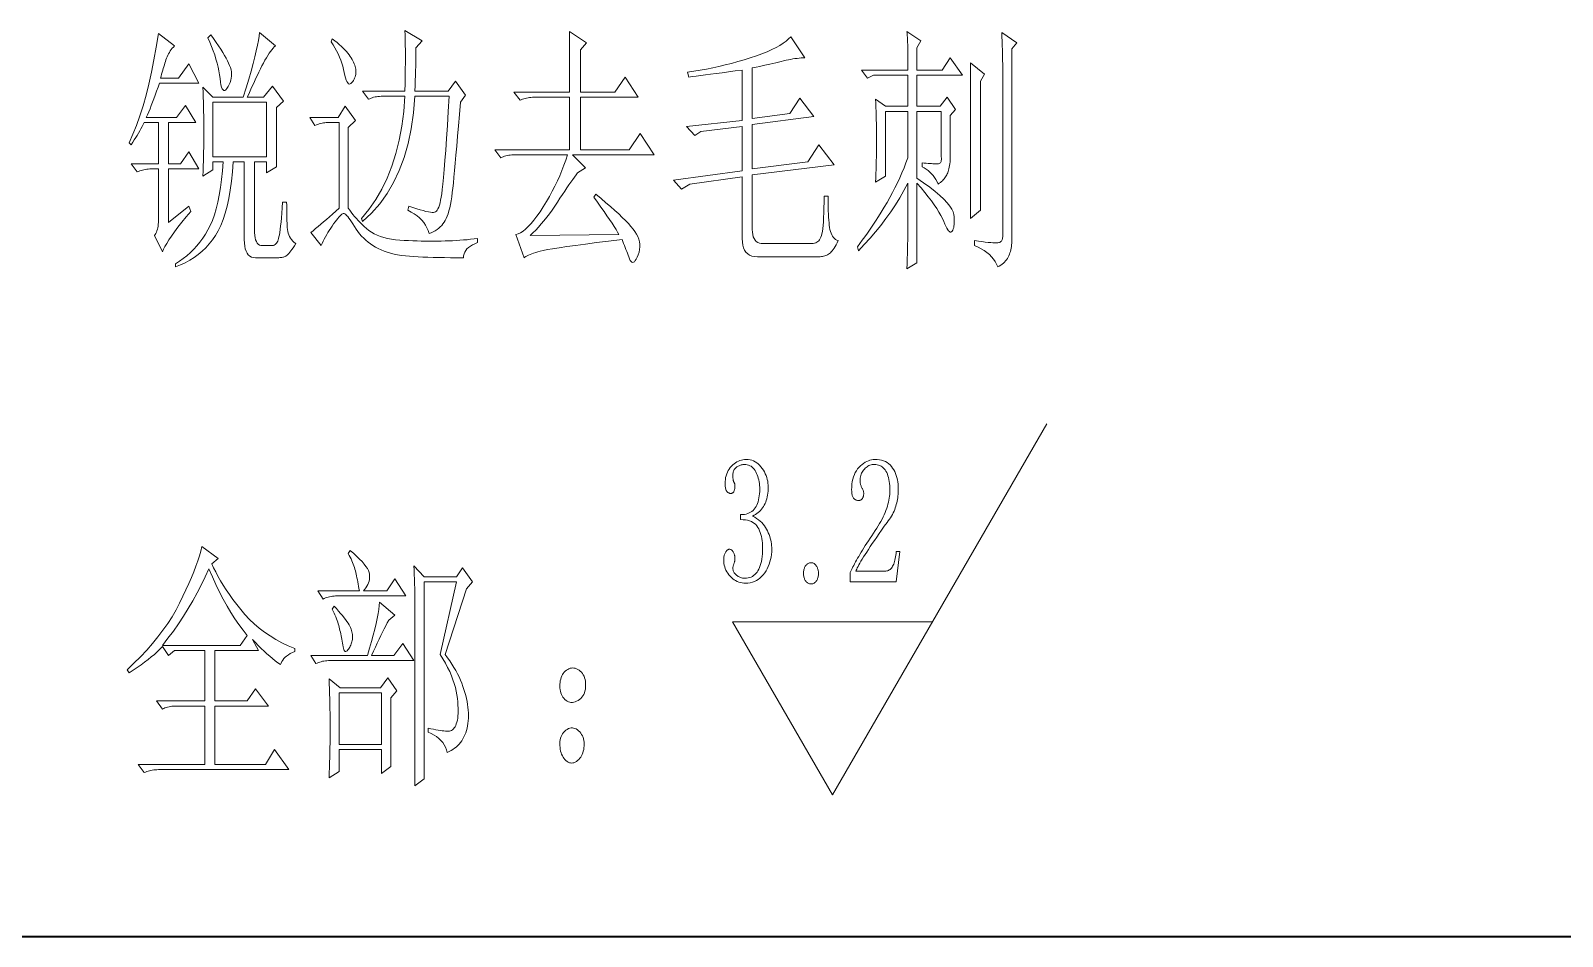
# Model space of a CAD drawing. Extents: x 20 to 415, y 10 to 290.
# Drawn here: x 159.67 to 203, y 10 to 35.63 of the extents above; entities that cross this region are included whole.
import ezdxf

# ---------------------------------------------------------------- set-up
doc = ezdxf.new("R2010")
doc.units = 0

msp = doc.modelspace()

# ---------------------------------------------------------------- linework, layer by layer
at = {"color": 7, "lineweight": 13, "ltscale": 0.303109}
msp.add_line((182.353, 14.005), (188.415, 24.505), dxfattribs=at)
at = {"color": 7, "lineweight": 13, "ltscale": 0.141451}
for p, q in [((182.353, 14.005), (179.524, 18.905)), ((179.524, 18.905), (185.182, 18.905))]:
    msp.add_line(p, q, dxfattribs=at)
at = {"color": 7, "lineweight": 35}
msp.add_line((20, 10), (415, 10), dxfattribs=at)
at = {"color": 7, "lineweight": 13}
for points in [[(163.569, 30.205), (163.569, 31.719), (164.426, 31.719), (164.14, 32.205), (163.911, 31.862), (163.569, 31.862), (163.569, 33.034), (164.34, 33.034), (164.054, 33.519), (163.797, 33.176), (162.94, 33.176), (162.975, 33.253), (163.01, 33.334), (163.046, 33.42), (163.082, 33.51), (163.119, 33.605), (163.156, 33.704), (163.194, 33.808), (163.233, 33.917), (163.272, 34.03), (163.311, 34.148), (164.426, 34.148), (164.14, 34.691), (163.854, 34.291), (163.34, 34.291), (163.357, 34.347), (163.374, 34.403), (163.39, 34.457), (163.406, 34.51), (163.422, 34.562), (163.438, 34.613), (163.453, 34.663), (163.468, 34.711), (163.483, 34.759), (163.497, 34.805), (163.512, 34.85), (163.53, 34.894), (163.549, 34.937), (163.57, 34.979), (163.594, 35.019), (163.619, 35.059), (163.646, 35.097), (163.675, 35.134), (163.707, 35.17), (163.74, 35.205), (163.283, 35.548), (163.223, 35.167), (163.158, 34.803), (163.088, 34.454), (163.013, 34.122), (162.933, 33.805), (162.848, 33.504), (162.757, 33.22), (162.661, 32.951), (162.56, 32.699), (162.454, 32.462), (162.512, 32.405), (162.556, 32.473), (162.6, 32.54), (162.641, 32.606), (162.681, 32.67), (162.719, 32.734), (162.755, 32.796), (162.79, 32.857), (162.822, 32.917), (162.854, 32.976), (162.883, 33.034), (163.283, 33.034), (163.283, 31.862), (162.512, 31.862), (162.683, 31.634), (162.718, 31.65), (162.754, 31.664), (162.791, 31.677), (162.829, 31.688), (162.869, 31.698), (162.909, 31.706), (162.951, 31.712), (162.994, 31.716), (163.038, 31.718), (163.083, 31.719), (163.283, 31.719), (163.283, 30.262), (163.282, 30.206), (163.278, 30.154), (163.273, 30.104), (163.265, 30.056), (163.254, 30.012), (163.242, 29.971), (163.227, 29.932), (163.21, 29.896), (163.19, 29.864), (163.169, 29.834), (163.397, 29.376), (163.426, 29.444), (163.466, 29.523), (163.517, 29.611), (163.58, 29.71), (163.654, 29.819), (163.74, 29.939), (163.837, 30.068), (163.946, 30.208), (164.066, 30.359), (164.197, 30.519), (164.14, 30.662)], [(166.14, 35.576), (166.13, 35.476), (166.113, 35.357), (166.087, 35.22), (166.053, 35.064), (166.012, 34.891), (165.962, 34.699), (165.904, 34.488), (165.838, 34.26), (165.765, 34.013), (165.683, 33.748), (164.826, 33.748), (164.54, 34.034), (164.546, 33.887), (164.55, 33.746), (164.555, 33.608), (164.558, 33.476), (164.561, 33.348), (164.564, 33.224), (164.566, 33.106), (164.568, 32.991), (164.568, 32.882), (164.569, 32.776), (164.568, 32.671), (164.568, 32.562), (164.566, 32.447), (164.564, 32.328), (164.561, 32.205), (164.558, 32.077), (164.555, 31.944), (164.55, 31.807), (164.546, 31.666), (164.54, 31.519), (164.826, 31.691), (164.826, 31.919), (165.111, 31.919), (165.092, 31.663), (165.067, 31.422), (165.037, 31.194), (165.002, 30.98), (164.962, 30.78), (164.916, 30.594), (164.865, 30.422), (164.81, 30.264), (164.749, 30.121), (164.683, 29.991), (164.612, 29.871), (164.537, 29.756), (164.457, 29.647), (164.372, 29.543), (164.283, 29.444), (164.189, 29.351), (164.091, 29.264), (163.988, 29.182), (163.881, 29.105), (163.769, 29.034), (163.769, 28.948), (163.908, 29.003), (164.042, 29.066), (164.17, 29.136), (164.292, 29.213), (164.408, 29.298), (164.518, 29.39), (164.622, 29.49), (164.719, 29.597), (164.811, 29.712), (164.897, 29.834), (164.977, 29.968), (165.05, 30.118), (165.116, 30.285), (165.176, 30.469), (165.229, 30.669), (165.276, 30.886), (165.316, 31.12), (165.35, 31.37), (165.377, 31.636), (165.397, 31.919), (165.712, 31.919), (165.712, 29.719), (165.715, 29.622), (165.724, 29.534), (165.74, 29.457), (165.762, 29.39), (165.79, 29.334), (165.825, 29.287), (165.865, 29.251), (165.913, 29.226), (165.966, 29.21), (166.026, 29.205), (166.626, 29.205), (166.659, 29.205), (166.691, 29.207), (166.721, 29.209), (166.749, 29.212), (166.776, 29.216), (166.801, 29.22), (166.824, 29.226), (166.845, 29.232), (166.865, 29.24), (166.883, 29.248), (166.901, 29.259), (166.922, 29.276), (166.945, 29.298), (166.97, 29.326), (166.997, 29.359), (167.027, 29.397), (167.059, 29.441), (167.093, 29.49), (167.13, 29.545), (167.169, 29.605), (167.125, 29.64), (167.086, 29.678), (167.051, 29.718), (167.02, 29.76), (166.994, 29.805), (166.971, 29.852), (166.954, 29.901), (166.94, 29.952), (166.931, 30.006), (166.926, 30.062), (166.923, 30.121), (166.921, 30.182), (166.919, 30.246), (166.917, 30.314), (166.915, 30.384), (166.914, 30.456), (166.913, 30.532), (166.912, 30.611), (166.912, 30.692), (166.911, 30.776), (166.797, 30.776), (166.786, 30.617), (166.774, 30.47), (166.763, 30.336), (166.751, 30.214), (166.74, 30.105), (166.729, 30.008), (166.717, 29.924), (166.706, 29.853), (166.694, 29.794), (166.683, 29.748), (166.671, 29.71), (166.657, 29.676), (166.641, 29.646), (166.624, 29.62), (166.604, 29.598), (166.583, 29.58), (166.561, 29.566), (166.537, 29.556), (166.511, 29.55), (166.483, 29.548), (166.226, 29.548), (166.182, 29.552), (166.143, 29.566), (166.109, 29.589), (166.079, 29.621), (166.054, 29.662), (166.034, 29.712), (166.018, 29.772), (166.006, 29.84), (165.999, 29.918), (165.997, 30.005), (165.997, 31.919), (166.34, 31.919), (166.34, 31.605), (166.626, 31.776), (166.626, 31.845), (166.626, 31.935), (166.626, 32.048), (166.626, 32.183), (166.626, 32.341), (166.626, 32.52), (166.626, 32.722), (166.626, 32.947), (166.626, 33.193), (166.626, 33.462), (166.826, 33.634), (166.512, 34.062), (166.254, 33.748), (165.797, 33.748), (165.837, 33.839), (165.878, 33.93), (165.919, 34.02), (165.96, 34.109), (166.001, 34.198), (166.042, 34.286), (166.084, 34.374), (166.126, 34.461), (166.169, 34.548), (166.212, 34.634), (166.254, 34.716), (166.296, 34.794), (166.336, 34.865), (166.376, 34.931), (166.415, 34.991), (166.453, 35.045), (166.49, 35.094), (166.527, 35.136), (166.562, 35.174), (166.597, 35.205)], [(170.569, 35.148), (170.74, 35.348), (170.254, 35.634), (170.259, 35.508), (170.264, 35.373), (170.266, 35.227), (170.268, 35.071), (170.269, 34.905), (170.268, 34.728), (170.266, 34.542), (170.264, 34.344), (170.259, 34.137), (170.254, 33.919), (169.054, 33.919), (169.226, 33.691), (169.261, 33.707), (169.297, 33.722), (169.334, 33.734), (169.372, 33.746), (169.411, 33.755), (169.452, 33.763), (169.494, 33.769), (169.537, 33.773), (169.581, 33.776), (169.626, 33.776), (170.254, 33.776), (170.221, 33.341), (170.169, 32.925), (170.096, 32.529), (170.003, 32.154), (169.89, 31.798), (169.757, 31.462), (169.604, 31.146), (169.432, 30.851), (169.239, 30.575), (169.026, 30.319), (169.054, 30.234), (169.311, 30.47), (169.544, 30.732), (169.752, 31.02), (169.937, 31.335), (170.097, 31.676), (170.234, 32.044), (170.346, 32.438), (170.435, 32.858), (170.499, 33.304), (170.54, 33.776), (171.512, 33.776), (171.484, 33.343), (171.457, 32.944), (171.432, 32.58), (171.409, 32.252), (171.387, 31.959), (171.366, 31.7), (171.346, 31.477), (171.329, 31.29), (171.312, 31.137), (171.297, 31.019), (171.282, 30.924), (171.266, 30.838), (171.249, 30.762), (171.231, 30.695), (171.212, 30.637), (171.191, 30.589), (171.169, 30.55), (171.146, 30.521), (171.122, 30.501), (171.097, 30.491), (171.067, 30.487), (171.027, 30.488), (170.978, 30.494), (170.919, 30.504), (170.851, 30.519), (170.773, 30.539), (170.686, 30.563), (170.59, 30.591), (170.484, 30.624), (170.369, 30.662), (170.34, 30.548), (170.434, 30.5), (170.52, 30.448), (170.598, 30.393), (170.669, 30.333), (170.733, 30.269), (170.789, 30.202), (170.838, 30.13), (170.88, 30.054), (170.913, 29.974), (170.94, 29.891), (171.001, 29.915), (171.059, 29.942), (171.113, 29.972), (171.164, 30.005), (171.212, 30.041), (171.255, 30.079), (171.296, 30.121), (171.333, 30.165), (171.367, 30.212), (171.397, 30.262), (171.425, 30.318), (171.451, 30.381), (171.477, 30.452), (171.5, 30.532), (171.522, 30.619), (171.543, 30.715), (171.562, 30.818), (171.58, 30.93), (171.596, 31.049), (171.611, 31.176), (171.626, 31.319), (171.643, 31.484), (171.661, 31.671), (171.68, 31.88), (171.701, 32.112), (171.723, 32.366), (171.746, 32.642), (171.771, 32.941), (171.798, 33.262), (171.826, 33.605), (171.969, 33.805), (171.683, 34.205), (171.483, 33.919), (170.54, 33.919), (170.546, 34.076), (170.55, 34.224), (170.555, 34.366), (170.558, 34.5), (170.561, 34.626), (170.564, 34.746), (170.566, 34.857), (170.568, 34.962), (170.568, 35.058)], [(174.911, 33.891), (173.34, 33.891), (173.512, 33.662), (173.546, 33.678), (173.582, 33.693), (173.62, 33.706), (173.658, 33.717), (173.697, 33.726), (173.738, 33.734), (173.779, 33.74), (173.822, 33.744), (173.866, 33.747), (173.911, 33.748), (174.911, 33.748), (174.911, 32.262), (172.797, 32.262), (172.969, 32.034), (173.003, 32.05), (173.039, 32.064), (173.077, 32.077), (173.115, 32.088), (173.154, 32.098), (173.195, 32.106), (173.237, 32.112), (173.279, 32.116), (173.324, 32.118), (173.369, 32.119), (174.854, 32.119), (174.806, 31.971), (174.754, 31.823), (174.697, 31.675), (174.635, 31.527), (174.569, 31.38), (174.498, 31.233), (174.422, 31.086), (174.342, 30.94), (174.258, 30.794), (174.169, 30.648), (174.079, 30.509), (173.992, 30.383), (173.907, 30.271), (173.826, 30.172), (173.747, 30.087), (173.671, 30.015), (173.599, 29.957), (173.529, 29.912), (173.462, 29.88), (173.397, 29.862), (173.626, 29.205), (173.651, 29.222), (173.681, 29.24), (173.715, 29.258), (173.754, 29.276), (173.797, 29.294), (173.845, 29.313), (173.898, 29.332), (173.955, 29.351), (174.017, 29.371), (174.083, 29.391), (174.168, 29.412), (174.285, 29.436), (174.435, 29.462), (174.618, 29.491), (174.833, 29.523), (175.081, 29.557), (175.361, 29.594), (175.674, 29.633), (176.019, 29.675), (176.397, 29.719), (176.42, 29.662), (176.442, 29.606), (176.464, 29.55), (176.486, 29.495), (176.508, 29.441), (176.529, 29.387), (176.55, 29.333), (176.571, 29.28), (176.591, 29.228), (176.611, 29.176), (176.632, 29.131), (176.653, 29.099), (176.675, 29.079), (176.698, 29.071), (176.722, 29.076), (176.747, 29.094), (176.772, 29.124), (176.799, 29.167), (176.826, 29.223), (176.854, 29.291), (176.879, 29.365), (176.894, 29.439), (176.902, 29.512), (176.9, 29.586), (176.89, 29.659), (176.871, 29.731), (176.844, 29.804), (176.809, 29.876), (176.764, 29.948), (176.712, 30.019), (176.65, 30.093), (176.578, 30.173), (176.496, 30.258), (176.405, 30.348), (176.304, 30.444), (176.194, 30.546), (176.074, 30.652), (175.943, 30.764), (175.804, 30.882), (175.654, 31.005), (175.597, 30.919), (175.702, 30.775), (175.799, 30.639), (175.889, 30.512), (175.972, 30.394), (176.047, 30.284), (176.115, 30.182), (176.175, 30.089), (176.228, 30.005), (176.273, 29.929), (176.311, 29.862), (173.797, 29.834), (173.877, 29.91), (173.956, 29.99), (174.035, 30.074), (174.113, 30.163), (174.19, 30.255), (174.267, 30.351), (174.343, 30.452), (174.419, 30.556), (174.494, 30.664), (174.569, 30.776), (174.641, 30.888), (174.71, 30.992), (174.776, 31.091), (174.838, 31.183), (174.897, 31.269), (174.953, 31.349), (175.005, 31.422), (175.053, 31.49), (175.098, 31.55), (175.14, 31.605), (175.369, 31.748), (174.997, 32.119), (177.311, 32.119), (176.911, 32.719), (176.597, 32.262), (175.226, 32.262), (175.226, 33.748), (176.854, 33.748), (176.483, 34.319), (176.197, 33.891), (175.226, 33.891), (175.226, 35.091), (175.397, 35.291), (174.911, 35.605), (174.911, 35.464), (174.911, 35.317), (174.911, 35.163), (174.911, 35.002), (174.911, 34.834), (174.911, 34.659), (174.911, 34.477), (174.911, 34.288), (174.911, 34.093)], [(184.883, 31.776), (184.944, 31.746), (185.002, 31.711), (185.056, 31.673), (185.107, 31.63), (185.154, 31.584), (185.198, 31.533), (185.239, 31.478), (185.276, 31.42), (185.31, 31.357), (185.34, 31.291), (185.373, 31.314), (185.405, 31.338), (185.434, 31.362), (185.461, 31.387), (185.486, 31.412), (185.51, 31.438), (185.531, 31.465), (185.55, 31.492), (185.568, 31.52), (185.583, 31.548), (185.597, 31.578), (185.61, 31.611), (185.622, 31.646), (185.633, 31.685), (185.644, 31.726), (185.653, 31.771), (185.662, 31.818), (185.67, 31.868), (185.677, 31.921), (185.683, 31.976), (185.683, 33.234), (185.826, 33.405), (185.597, 33.748), (185.397, 33.491), (184.74, 33.491), (184.74, 34.376), (186.026, 34.376), (185.683, 34.862), (185.454, 34.519), (184.74, 34.519), (184.74, 35.148), (184.854, 35.348), (184.454, 35.605), (184.46, 35.552), (184.465, 35.495), (184.469, 35.435), (184.473, 35.372), (184.476, 35.305), (184.478, 35.235), (184.48, 35.161), (184.482, 35.084), (184.483, 35.003), (184.483, 34.919), (184.483, 34.519), (183.169, 34.519), (183.34, 34.291), (183.512, 34.376), (184.483, 34.376), (184.483, 33.491), (183.854, 33.491), (183.569, 33.691), (183.574, 33.576), (183.579, 33.462), (183.583, 33.347), (183.587, 33.231), (183.59, 33.116), (183.593, 33), (183.595, 32.884), (183.596, 32.767), (183.597, 32.651), (183.597, 32.534), (183.597, 32.416), (183.596, 32.299), (183.595, 32.181), (183.593, 32.063), (183.59, 31.944), (183.587, 31.826), (183.583, 31.707), (183.579, 31.587), (183.574, 31.468), (183.569, 31.348), (183.854, 31.519), (183.854, 33.348), (184.483, 33.348), (184.483, 32.034), (184.43, 31.891), (184.374, 31.749), (184.314, 31.608), (184.252, 31.467), (184.186, 31.326), (184.118, 31.187), (184.046, 31.048), (183.971, 30.909), (183.893, 30.771), (183.811, 30.634), (183.729, 30.499), (183.649, 30.37), (183.569, 30.245), (183.492, 30.126), (183.415, 30.012), (183.34, 29.903), (183.266, 29.8), (183.194, 29.701), (183.124, 29.608), (183.054, 29.519), (183.083, 29.405), (183.251, 29.578), (183.413, 29.756), (183.569, 29.937), (183.718, 30.123), (183.861, 30.312), (183.998, 30.506), (184.129, 30.703), (184.253, 30.904), (184.371, 31.11), (184.483, 31.319), (184.483, 30.176), (184.483, 30.066), (184.482, 29.951), (184.48, 29.833), (184.478, 29.71), (184.476, 29.584), (184.473, 29.453), (184.469, 29.318), (184.465, 29.18), (184.46, 29.037), (184.454, 28.891), (184.74, 29.062), (184.74, 29.154), (184.74, 29.245), (184.74, 29.336), (184.74, 29.428), (184.74, 29.519), (184.74, 29.611), (184.74, 29.702), (184.74, 29.794), (184.74, 29.885), (184.74, 29.976), (184.74, 31.319), (184.856, 31.185), (184.962, 31.056), (185.06, 30.934), (185.149, 30.816), (185.229, 30.705), (185.301, 30.599), (185.363, 30.499), (185.417, 30.405), (185.461, 30.316), (185.497, 30.234), (185.528, 30.159), (185.557, 30.095), (185.585, 30.041), (185.611, 29.998), (185.637, 29.966), (185.66, 29.944), (185.682, 29.933), (185.703, 29.932), (185.722, 29.942), (185.74, 29.962), (185.756, 29.99), (185.769, 30.022), (185.78, 30.059), (185.788, 30.099), (185.794, 30.144), (185.797, 30.194), (185.797, 30.247), (185.795, 30.305), (185.79, 30.367), (185.783, 30.434), (185.765, 30.506), (185.728, 30.584), (185.671, 30.67), (185.595, 30.763), (185.501, 30.862), (185.387, 30.968), (185.254, 31.082), (185.102, 31.202), (184.93, 31.328), (184.74, 31.462), (184.74, 33.348), (185.426, 33.348), (185.426, 32.062), (185.43, 32.024), (185.431, 31.99), (185.429, 31.96), (185.423, 31.934), (185.415, 31.912), (185.404, 31.894), (185.389, 31.88), (185.371, 31.87), (185.35, 31.864), (185.326, 31.862), (185.298, 31.862), (185.267, 31.863), (185.232, 31.865), (185.193, 31.867), (185.151, 31.869), (185.105, 31.872), (185.055, 31.876), (185.001, 31.88), (184.944, 31.885), (184.883, 31.891)], [(186.369, 29.691), (186.369, 29.548), (186.468, 29.506), (186.56, 29.46), (186.644, 29.41), (186.721, 29.356), (186.79, 29.298), (186.852, 29.236), (186.907, 29.17), (186.954, 29.1), (186.993, 29.026), (187.026, 28.948), (187.07, 28.972), (187.111, 28.997), (187.15, 29.024), (187.186, 29.053), (187.219, 29.084), (187.249, 29.116), (187.276, 29.15), (187.3, 29.186), (187.322, 29.223), (187.34, 29.262), (187.356, 29.303), (187.371, 29.344), (187.384, 29.387), (187.395, 29.431), (187.404, 29.476), (187.412, 29.523), (187.418, 29.57), (187.422, 29.619), (187.425, 29.668), (187.426, 29.719), (187.426, 35.119), (187.569, 35.291), (187.14, 35.576), (187.145, 35.46), (187.15, 35.339), (187.155, 35.213), (187.158, 35.083), (187.161, 34.948), (187.164, 34.808), (187.166, 34.664), (187.167, 34.516), (187.168, 34.363), (187.169, 34.205), (187.169, 29.834), (187.167, 29.801), (187.164, 29.771), (187.158, 29.744), (187.15, 29.719), (187.14, 29.698), (187.128, 29.679), (187.113, 29.664), (187.095, 29.651), (187.076, 29.641), (187.054, 29.634), (187.027, 29.629), (186.99, 29.627), (186.945, 29.627), (186.89, 29.629), (186.826, 29.634), (186.753, 29.64), (186.67, 29.65), (186.579, 29.661), (186.478, 29.675)], [(164.683, 35.434), (164.738, 35.309), (164.788, 35.186), (164.834, 35.065), (164.875, 34.947), (164.911, 34.83), (164.943, 34.715), (164.971, 34.603), (164.994, 34.492), (165.012, 34.383), (165.026, 34.276), (165.038, 34.179), (165.053, 34.098), (165.07, 34.034), (165.09, 33.986), (165.111, 33.955), (165.135, 33.94), (165.162, 33.942), (165.19, 33.961), (165.221, 33.996), (165.254, 34.048), (165.286, 34.108), (165.311, 34.168), (165.33, 34.228), (165.344, 34.288), (165.351, 34.348), (165.352, 34.408), (165.347, 34.468), (165.337, 34.528), (165.32, 34.588), (165.297, 34.648), (165.269, 34.711), (165.235, 34.779), (165.196, 34.852), (165.151, 34.931), (165.101, 35.016), (165.045, 35.106), (164.984, 35.201), (164.918, 35.302), (164.846, 35.408), (164.769, 35.519)], [(168.169, 35.319), (168.224, 35.233), (168.275, 35.147), (168.322, 35.061), (168.365, 34.974), (168.404, 34.887), (168.439, 34.8), (168.471, 34.712), (168.498, 34.624), (168.521, 34.536), (168.54, 34.448), (168.558, 34.365), (168.576, 34.295), (168.595, 34.236), (168.615, 34.19), (168.637, 34.155), (168.658, 34.132), (168.681, 34.122), (168.705, 34.123), (168.729, 34.137), (168.754, 34.162), (168.779, 34.194), (168.8, 34.226), (168.819, 34.259), (168.834, 34.292), (168.847, 34.326), (168.857, 34.361), (168.864, 34.396), (168.869, 34.432), (168.87, 34.468), (168.869, 34.505), (168.865, 34.542), (168.858, 34.58), (168.848, 34.619), (168.837, 34.658), (168.822, 34.698), (168.805, 34.738), (168.786, 34.779), (168.764, 34.82), (168.739, 34.862), (168.712, 34.905), (168.681, 34.949), (168.645, 34.994), (168.605, 35.04), (168.561, 35.088), (168.512, 35.137), (168.458, 35.188), (168.4, 35.24), (168.337, 35.294), (168.269, 35.349), (168.197, 35.405)], [(180.083, 33.148), (180.083, 34.576), (180.189, 34.599), (180.292, 34.621), (180.391, 34.642), (180.485, 34.663), (180.576, 34.684), (180.662, 34.703), (180.745, 34.722), (180.824, 34.741), (180.898, 34.759), (180.969, 34.776), (181.036, 34.793), (181.102, 34.807), (181.167, 34.82), (181.229, 34.831), (181.29, 34.841), (181.349, 34.848), (181.407, 34.854), (181.462, 34.859), (181.516, 34.861), (181.569, 34.862), (181.169, 35.462), (181.111, 35.4), (181.041, 35.338), (180.958, 35.276), (180.862, 35.215), (180.754, 35.155), (180.634, 35.095), (180.501, 35.036), (180.355, 34.978), (180.197, 34.92), (180.026, 34.862), (179.849, 34.807), (179.671, 34.755), (179.494, 34.706), (179.317, 34.661), (179.14, 34.619), (178.963, 34.581), (178.786, 34.546), (178.609, 34.515), (178.432, 34.487), (178.254, 34.462), (178.283, 34.319), (178.385, 34.332), (178.499, 34.346), (178.623, 34.361), (178.758, 34.379), (178.904, 34.398), (179.061, 34.419), (179.229, 34.441), (179.408, 34.466), (179.597, 34.492), (179.797, 34.519), (179.797, 33.091), (178.226, 32.919), (178.454, 32.662), (178.626, 32.776), (179.797, 32.919), (179.797, 31.662), (177.854, 31.405), (178.083, 31.148), (178.311, 31.291), (179.797, 31.491), (179.797, 29.748), (179.801, 29.65), (179.814, 29.563), (179.836, 29.486), (179.866, 29.419), (179.904, 29.362), (179.952, 29.316), (180.007, 29.28), (180.072, 29.254), (180.144, 29.239), (180.226, 29.234), (181.94, 29.234), (181.974, 29.234), (182.007, 29.236), (182.039, 29.24), (182.07, 29.245), (182.101, 29.251), (182.13, 29.259), (182.159, 29.269), (182.187, 29.279), (182.214, 29.291), (182.24, 29.305), (182.266, 29.322), (182.292, 29.343), (182.318, 29.37), (182.345, 29.401), (182.372, 29.437), (182.4, 29.478), (182.427, 29.524), (182.455, 29.575), (182.483, 29.63), (182.512, 29.691), (182.473, 29.705), (182.438, 29.724), (182.406, 29.748), (182.377, 29.778), (182.351, 29.812), (182.328, 29.852), (182.309, 29.897), (182.292, 29.947), (182.279, 30.002), (182.269, 30.062), (182.26, 30.128), (182.253, 30.198), (182.247, 30.274), (182.241, 30.355), (182.236, 30.441), (182.233, 30.532), (182.23, 30.628), (182.227, 30.73), (182.226, 30.836), (182.226, 30.948), (182.111, 30.948), (182.111, 30.777), (182.109, 30.62), (182.105, 30.476), (182.1, 30.344), (182.094, 30.226), (182.086, 30.122), (182.077, 30.03), (182.066, 29.951), (182.054, 29.886), (182.04, 29.834), (182.025, 29.79), (182.006, 29.751), (181.986, 29.717), (181.962, 29.687), (181.936, 29.662), (181.908, 29.642), (181.877, 29.626), (181.844, 29.614), (181.807, 29.607), (181.769, 29.605), (180.397, 29.605), (180.337, 29.609), (180.284, 29.621), (180.237, 29.641), (180.196, 29.669), (180.161, 29.705), (180.133, 29.749), (180.111, 29.801), (180.096, 29.861), (180.086, 29.929), (180.083, 30.005), (180.083, 31.548), (182.397, 31.834), (181.969, 32.405), (181.654, 31.919), (180.083, 31.719), (180.083, 32.976), (181.826, 33.205), (181.426, 33.719), (181.14, 33.291)], [(186.54, 34.205), (186.654, 34.405), (186.254, 34.719), (186.254, 34.527), (186.254, 34.329), (186.254, 34.124), (186.254, 33.912), (186.254, 33.694), (186.254, 33.47), (186.254, 33.238), (186.254, 33), (186.254, 32.756), (186.254, 32.505), (186.254, 32.254), (186.254, 32.011), (186.254, 31.774), (186.254, 31.545), (186.254, 31.323), (186.254, 31.108), (186.254, 30.9), (186.254, 30.699), (186.254, 30.506), (186.254, 30.319), (186.54, 30.548), (186.54, 30.649), (186.54, 30.748), (186.54, 30.844), (186.54, 30.936), (186.54, 31.026), (186.54, 31.114), (186.54, 31.198), (186.54, 31.279), (186.54, 31.358), (186.54, 31.434)], [(164.826, 33.605), (166.34, 33.605), (166.34, 32.062), (164.826, 32.062)], [(168.654, 30.605), (168.654, 32.891), (168.854, 33.091), (168.569, 33.491), (168.369, 33.176), (167.569, 33.176), (167.712, 32.948), (167.751, 32.964), (167.792, 32.979), (167.831, 32.992), (167.871, 33.003), (167.911, 33.012), (167.951, 33.02), (167.992, 33.026), (168.031, 33.03), (168.072, 33.033), (168.111, 33.034), (168.397, 33.034), (168.397, 30.605), (168.302, 30.521), (168.21, 30.44), (168.121, 30.363), (168.036, 30.29), (167.954, 30.219), (167.876, 30.152), (167.801, 30.089), (167.73, 30.029), (167.662, 29.972), (167.597, 29.919), (167.883, 29.548), (167.912, 29.611), (167.943, 29.673), (167.975, 29.735), (168.009, 29.797), (168.044, 29.859), (168.08, 29.92), (168.118, 29.981), (168.157, 30.042), (168.198, 30.102), (168.24, 30.162), (168.281, 30.219), (168.32, 30.27), (168.356, 30.315), (168.389, 30.354), (168.419, 30.387), (168.446, 30.414), (168.47, 30.435), (168.492, 30.45), (168.51, 30.459), (168.526, 30.462), (168.542, 30.458), (168.561, 30.447), (168.583, 30.429), (168.608, 30.403), (168.637, 30.369), (168.668, 30.328), (168.703, 30.28), (168.741, 30.224), (168.782, 30.161), (168.826, 30.091), (168.873, 30.018), (168.923, 29.948), (168.976, 29.882), (169.031, 29.819), (169.09, 29.759), (169.152, 29.702), (169.216, 29.648), (169.283, 29.597), (169.353, 29.549), (169.426, 29.505), (169.502, 29.464), (169.583, 29.426), (169.668, 29.392), (169.757, 29.361), (169.851, 29.334), (169.949, 29.31), (170.051, 29.289), (170.157, 29.272), (170.268, 29.258), (170.383, 29.248), (170.504, 29.24), (170.632, 29.232), (170.766, 29.226), (170.909, 29.22), (171.058, 29.216), (171.214, 29.212), (171.378, 29.209), (171.549, 29.207), (171.727, 29.205), (171.911, 29.205), (171.915, 29.261), (171.928, 29.314), (171.947, 29.364), (171.975, 29.411), (172.012, 29.455), (172.055, 29.496), (172.107, 29.535), (172.167, 29.571), (172.236, 29.604), (172.311, 29.634), (172.311, 29.748), (172.214, 29.737), (172.115, 29.727), (172.015, 29.717), (171.914, 29.709), (171.811, 29.701), (171.708, 29.695), (171.604, 29.689), (171.498, 29.684), (171.391, 29.68), (171.283, 29.676), (171.173, 29.674), (171.062, 29.673), (170.949, 29.673), (170.835, 29.674), (170.719, 29.676), (170.601, 29.68), (170.481, 29.684), (170.359, 29.69), (170.236, 29.697), (170.111, 29.705), (169.989, 29.716), (169.873, 29.732), (169.763, 29.753), (169.659, 29.778), (169.561, 29.809), (169.47, 29.844), (169.385, 29.884), (169.307, 29.929), (169.235, 29.979), (169.169, 30.034), (169.107, 30.091), (169.048, 30.148), (168.99, 30.205), (168.936, 30.262), (168.883, 30.319), (168.833, 30.376), (168.785, 30.434), (168.739, 30.491), (168.695, 30.548)], [(164.512, 21.034), (164.479, 20.904), (164.441, 20.768), (164.395, 20.626), (164.342, 20.476), (164.283, 20.319), (164.217, 20.156), (164.143, 19.986), (164.063, 19.808), (163.977, 19.624), (163.883, 19.434), (163.781, 19.24), (163.668, 19.047), (163.545, 18.856), (163.412, 18.666), (163.269, 18.476), (163.115, 18.288), (162.951, 18.102), (162.777, 17.916), (162.592, 17.731), (162.397, 17.548), (162.454, 17.462), (162.572, 17.536), (162.684, 17.611), (162.791, 17.685), (162.893, 17.759), (162.99, 17.834), (163.082, 17.908), (163.168, 17.982), (163.25, 18.056), (163.326, 18.131), (163.397, 18.205), (163.569, 17.948), (163.74, 18.091), (164.597, 18.091), (164.597, 16.662), (163.226, 16.662), (163.397, 16.434), (163.432, 16.45), (163.468, 16.464), (163.505, 16.477), (163.544, 16.488), (163.583, 16.498), (163.624, 16.506), (163.665, 16.512), (163.708, 16.516), (163.752, 16.518), (163.797, 16.519), (164.597, 16.519), (164.597, 14.862), (162.712, 14.862), (162.883, 14.634), (162.918, 14.65), (162.954, 14.664), (162.991, 14.677), (163.029, 14.688), (163.069, 14.698), (163.109, 14.706), (163.151, 14.712), (163.194, 14.716), (163.238, 14.718), (163.283, 14.719), (166.969, 14.719), (166.569, 15.291), (166.311, 14.862), (164.883, 14.862), (164.883, 16.519), (166.397, 16.519), (166.026, 17.005), (165.797, 16.662), (164.883, 16.662), (164.883, 18.091), (166.111, 18.091), (165.94, 18.405), (166.025, 18.316), (166.109, 18.23), (166.192, 18.149), (166.274, 18.071), (166.354, 17.998), (166.434, 17.928), (166.512, 17.863), (166.589, 17.802), (166.665, 17.744), (166.74, 17.691), (166.754, 17.736), (166.774, 17.779), (166.8, 17.82), (166.831, 17.86), (166.869, 17.898), (166.911, 17.934), (166.96, 17.969), (167.014, 18.002), (167.074, 18.033), (167.14, 18.062), (167.14, 18.148), (166.955, 18.226), (166.777, 18.311), (166.607, 18.403), (166.443, 18.502), (166.286, 18.609), (166.137, 18.722), (165.995, 18.843), (165.86, 18.971), (165.732, 19.106), (165.611, 19.248), (165.498, 19.392), (165.391, 19.533), (165.292, 19.671), (165.2, 19.806), (165.115, 19.937), (165.037, 20.066), (164.966, 20.191), (164.903, 20.313), (164.846, 20.432), (164.797, 20.548), (164.969, 20.691)], [(167.797, 19.776), (167.94, 19.548), (167.975, 19.564), (168.011, 19.579), (168.048, 19.592), (168.086, 19.603), (168.126, 19.612), (168.166, 19.62), (168.208, 19.626), (168.251, 19.63), (168.295, 19.633), (168.34, 19.634), (170.283, 19.634), (169.969, 20.119), (169.74, 19.776), (169.083, 19.776), (169.121, 19.822), (169.154, 19.868), (169.182, 19.915), (169.206, 19.962), (169.226, 20.009), (169.241, 20.056), (169.251, 20.103), (169.257, 20.151), (169.258, 20.199), (169.254, 20.248), (169.244, 20.298), (169.223, 20.352), (169.193, 20.41), (169.154, 20.472), (169.104, 20.537), (169.045, 20.606), (168.976, 20.679), (168.898, 20.755), (168.809, 20.835), (168.712, 20.919), (168.654, 20.834), (168.682, 20.782), (168.708, 20.732), (168.732, 20.682), (168.755, 20.632), (168.776, 20.584), (168.795, 20.535), (168.812, 20.488), (168.828, 20.44), (168.842, 20.394), (168.854, 20.348), (168.866, 20.301), (168.877, 20.252), (168.889, 20.2), (168.9, 20.147), (168.911, 20.091), (168.923, 20.032), (168.934, 19.972), (168.946, 19.909), (168.957, 19.844), (168.969, 19.776)], [(164.712, 20.405), (164.81, 20.175), (164.91, 19.955), (165.013, 19.743), (165.118, 19.541), (165.226, 19.348), (165.335, 19.164), (165.447, 18.989), (165.562, 18.823), (165.678, 18.667), (165.797, 18.519), (165.597, 18.234), (163.397, 18.234), (163.554, 18.435), (163.706, 18.64), (163.852, 18.849), (163.992, 19.061), (164.126, 19.276), (164.254, 19.495), (164.377, 19.718), (164.494, 19.943), (164.606, 20.172)], [(170.54, 14.262), (170.797, 14.462), (170.797, 20.034), (171.712, 20.034), (171.254, 17.976), (171.331, 17.852), (171.401, 17.73), (171.465, 17.61), (171.522, 17.492), (171.572, 17.376), (171.616, 17.263), (171.653, 17.152), (171.684, 17.044), (171.708, 16.938), (171.726, 16.834), (171.739, 16.733), (171.749, 16.638), (171.756, 16.548), (171.76, 16.463), (171.762, 16.384), (171.76, 16.309), (171.756, 16.24), (171.749, 16.175), (171.739, 16.116), (171.726, 16.062), (171.71, 16.013), (171.693, 15.97), (171.674, 15.931), (171.653, 15.898), (171.629, 15.869), (171.604, 15.846), (171.577, 15.828), (171.548, 15.815), (171.516, 15.808), (171.483, 15.805), (171.446, 15.806), (171.405, 15.808), (171.359, 15.813), (171.309, 15.819), (171.254, 15.826), (171.195, 15.836), (171.131, 15.847), (171.062, 15.86), (170.989, 15.874), (170.911, 15.891), (170.911, 15.776), (170.999, 15.74), (171.079, 15.699), (171.152, 15.653), (171.218, 15.603), (171.276, 15.548), (171.326, 15.488), (171.37, 15.424), (171.405, 15.356), (171.434, 15.283), (171.454, 15.205), (171.51, 15.229), (171.563, 15.257), (171.614, 15.288), (171.662, 15.322), (171.708, 15.359), (171.751, 15.399), (171.791, 15.442), (171.829, 15.488), (171.865, 15.538), (171.897, 15.591), (171.927, 15.646), (171.954, 15.704), (171.977, 15.764), (171.998, 15.826), (172.015, 15.891), (172.029, 15.958), (172.04, 16.027), (172.048, 16.098), (172.053, 16.172), (172.054, 16.248), (172.053, 16.326), (172.048, 16.404), (172.04, 16.484), (172.029, 16.566), (172.015, 16.648), (171.998, 16.731), (171.977, 16.816), (171.954, 16.902), (171.927, 16.988), (171.897, 17.076), (171.864, 17.165), (171.827, 17.254), (171.786, 17.343), (171.742, 17.433), (171.694, 17.523), (171.642, 17.613), (171.586, 17.703), (171.527, 17.794), (171.464, 17.885), (171.397, 17.976), (171.997, 19.834), (172.169, 20.034), (171.883, 20.434), (171.712, 20.176), (170.797, 20.176), (170.512, 20.491), (170.517, 20.364), (170.522, 20.237), (170.526, 20.108), (170.53, 19.979), (170.533, 19.848), (170.535, 19.716), (170.538, 19.583), (170.539, 19.448), (170.54, 19.313), (170.54, 19.176)], [(169.197, 17.948), (167.597, 17.948), (167.74, 17.719), (167.775, 17.736), (167.811, 17.75), (167.848, 17.763), (167.886, 17.774), (167.926, 17.784), (167.966, 17.791), (168.008, 17.797), (168.051, 17.802), (168.095, 17.804), (168.14, 17.805), (170.512, 17.805), (170.197, 18.291), (169.94, 17.948), (169.311, 17.948), (169.368, 18.071), (169.422, 18.189), (169.475, 18.302), (169.526, 18.41), (169.576, 18.512), (169.624, 18.61), (169.669, 18.702), (169.714, 18.789), (169.756, 18.871), (169.797, 18.948), (169.969, 19.091), (169.54, 19.462), (169.531, 19.365), (169.517, 19.255), (169.497, 19.134), (169.471, 19), (169.44, 18.855), (169.403, 18.698), (169.36, 18.528), (169.311, 18.347), (169.257, 18.153)], [(168.254, 19.348), (168.197, 19.262), (168.225, 19.206), (168.251, 19.15), (168.275, 19.096), (168.298, 19.043), (168.319, 18.991), (168.338, 18.94), (168.355, 18.89), (168.371, 18.842), (168.385, 18.794), (168.397, 18.748), (168.408, 18.702), (168.419, 18.655), (168.43, 18.607), (168.441, 18.558), (168.451, 18.509), (168.461, 18.458), (168.47, 18.407), (168.479, 18.355), (168.488, 18.302), (168.497, 18.248), (168.506, 18.198), (168.517, 18.155), (168.528, 18.121), (168.541, 18.095), (168.554, 18.076), (168.569, 18.066), (168.585, 18.064), (168.602, 18.07), (168.621, 18.083), (168.64, 18.105), (168.659, 18.131), (168.677, 18.158), (168.694, 18.186), (168.709, 18.215), (168.722, 18.244), (168.734, 18.275), (168.745, 18.306), (168.754, 18.338), (168.762, 18.371), (168.769, 18.405), (168.773, 18.44), (168.775, 18.475), (168.774, 18.51), (168.771, 18.547), (168.765, 18.584), (168.757, 18.621), (168.746, 18.659), (168.732, 18.698), (168.716, 18.737), (168.697, 18.776), (168.675, 18.818), (168.647, 18.863), (168.615, 18.912), (168.578, 18.964), (168.536, 19.019), (168.49, 19.078), (168.438, 19.14), (168.382, 19.206), (168.32, 19.275)], [(175.369, 17.105), (175.367, 17.047), (175.36, 16.992), (175.349, 16.94), (175.334, 16.892), (175.315, 16.848), (175.292, 16.807), (175.264, 16.769), (175.232, 16.735), (175.195, 16.704), (175.154, 16.676), (175.112, 16.654), (175.071, 16.636), (175.031, 16.625), (174.992, 16.619), (174.954, 16.619), (174.918, 16.625), (174.882, 16.636), (174.848, 16.654), (174.815, 16.676), (174.783, 16.705), (174.753, 16.738), (174.727, 16.772), (174.704, 16.81), (174.685, 16.849), (174.669, 16.891), (174.656, 16.935), (174.647, 16.981), (174.641, 17.03), (174.639, 17.08), (174.64, 17.134), (174.645, 17.186), (174.652, 17.236), (174.663, 17.284), (174.677, 17.328), (174.694, 17.369), (174.714, 17.408), (174.737, 17.444), (174.764, 17.476), (174.793, 17.506), (174.826, 17.534), (174.86, 17.557), (174.895, 17.575), (174.93, 17.588), (174.965, 17.595), (175.001, 17.598), (175.037, 17.595), (175.073, 17.588), (175.109, 17.575), (175.146, 17.557), (175.183, 17.534), (175.218, 17.506), (175.25, 17.475), (175.278, 17.441), (175.302, 17.403), (175.322, 17.362), (175.339, 17.318), (175.352, 17.27), (175.361, 17.218), (175.367, 17.163)], [(168.111, 14.491), (168.397, 14.662), (168.397, 15.291), (169.597, 15.291), (169.597, 14.605), (169.854, 14.805), (169.854, 14.912), (169.854, 15.038), (169.854, 15.184), (169.854, 15.349), (169.854, 15.534), (169.854, 15.738), (169.854, 15.961), (169.854, 16.204), (169.854, 16.466), (169.854, 16.748), (170.026, 16.948), (169.769, 17.319), (169.569, 17.034), (168.426, 17.034), (168.111, 17.291), (168.117, 17.148), (168.122, 17.006), (168.126, 16.865), (168.13, 16.724), (168.133, 16.584), (168.135, 16.444), (168.137, 16.305), (168.139, 16.166), (168.14, 16.028), (168.14, 15.891), (168.14, 15.753), (168.139, 15.615), (168.137, 15.477), (168.135, 15.338), (168.133, 15.198), (168.13, 15.058), (168.126, 14.917), (168.122, 14.775), (168.117, 14.633)], [(168.397, 16.891), (169.597, 16.891), (169.597, 15.434), (168.397, 15.434)], [(175.326, 15.391), (175.321, 15.338), (175.314, 15.287), (175.303, 15.239), (175.289, 15.194), (175.272, 15.151), (175.252, 15.111), (175.229, 15.074), (175.202, 15.039), (175.173, 15.006), (175.14, 14.976), (175.106, 14.951), (175.072, 14.931), (175.038, 14.916), (175.005, 14.908), (174.972, 14.905), (174.939, 14.908), (174.907, 14.916), (174.875, 14.931), (174.843, 14.951), (174.811, 14.976), (174.781, 15.006), (174.754, 15.039), (174.73, 15.075), (174.709, 15.114), (174.69, 15.155), (174.674, 15.199), (174.661, 15.246), (174.652, 15.296), (174.644, 15.349), (174.64, 15.405), (174.639, 15.461), (174.642, 15.514), (174.65, 15.564), (174.661, 15.611), (174.676, 15.655), (174.695, 15.696), (174.718, 15.735), (174.745, 15.771), (174.776, 15.804), (174.811, 15.834), (174.848, 15.859), (174.885, 15.879), (174.922, 15.892), (174.958, 15.9), (174.994, 15.901), (175.029, 15.897), (175.064, 15.887), (175.1, 15.87), (175.134, 15.848), (175.169, 15.819), (175.201, 15.787), (175.23, 15.752), (175.255, 15.715), (175.276, 15.675), (175.294, 15.634), (175.307, 15.59), (175.318, 15.543), (175.324, 15.495), (175.327, 15.444)]]:
    msp.add_lwpolyline(points, close=True, dxfattribs=at)
at = {"color": 7, "lineweight": 5}
for points in [[(180.633, 20.955), (180.631, 20.88), (180.625, 20.807), (180.615, 20.735), (180.601, 20.665), (180.583, 20.598), (180.561, 20.531), (180.535, 20.467), (180.505, 20.405), (180.471, 20.344), (180.433, 20.285), (180.392, 20.23), (180.347, 20.181), (180.3, 20.137), (180.251, 20.099), (180.198, 20.068), (180.143, 20.041), (180.084, 20.021), (180.023, 20.007), (179.96, 19.998), (179.893, 19.995), (179.842, 19.997), (179.792, 20.003), (179.744, 20.013), (179.698, 20.027), (179.653, 20.045), (179.61, 20.067), (179.568, 20.093), (179.528, 20.123), (179.49, 20.157), (179.453, 20.195), (179.419, 20.236), (179.388, 20.277), (179.361, 20.32), (179.338, 20.365), (179.318, 20.41), (179.302, 20.457), (179.289, 20.504), (179.28, 20.553), (179.275, 20.604), (179.273, 20.655), (179.274, 20.679), (179.275, 20.702), (179.278, 20.724), (179.281, 20.746), (179.286, 20.768), (179.291, 20.788), (179.298, 20.808), (179.305, 20.828), (179.314, 20.847), (179.323, 20.865), (179.333, 20.882), (179.343, 20.897), (179.354, 20.911), (179.365, 20.923), (179.376, 20.933), (179.387, 20.941), (179.398, 20.947), (179.409, 20.951), (179.421, 20.954), (179.433, 20.955), (179.449, 20.954), (179.463, 20.951), (179.477, 20.947), (179.491, 20.941), (179.503, 20.933), (179.515, 20.923), (179.525, 20.911), (179.535, 20.897), (179.545, 20.882), (179.553, 20.865), (179.561, 20.847), (179.567, 20.83), (179.573, 20.814), (179.579, 20.798), (179.583, 20.783), (179.587, 20.768), (179.589, 20.754), (179.591, 20.74), (179.593, 20.727), (179.593, 20.715), (179.593, 20.695), (179.592, 20.676), (179.59, 20.658), (179.588, 20.64), (179.586, 20.623), (179.582, 20.606), (179.578, 20.59), (179.574, 20.574), (179.569, 20.559), (179.563, 20.545), (179.557, 20.531), (179.552, 20.517), (179.548, 20.504), (179.544, 20.491), (179.541, 20.478), (179.538, 20.465), (179.536, 20.452), (179.534, 20.439), (179.533, 20.427), (179.533, 20.415), (179.534, 20.391), (179.537, 20.369), (179.543, 20.347), (179.551, 20.325), (179.561, 20.305), (179.573, 20.285), (179.587, 20.267), (179.603, 20.249), (179.622, 20.231), (179.643, 20.215), (179.665, 20.2), (179.687, 20.186), (179.71, 20.174), (179.733, 20.164), (179.756, 20.155), (179.779, 20.148), (179.802, 20.142), (179.825, 20.138), (179.849, 20.136), (179.873, 20.135), (179.92, 20.137), (179.965, 20.143), (180.007, 20.154), (180.047, 20.169), (180.086, 20.188), (180.121, 20.211), (180.155, 20.238), (180.187, 20.269), (180.216, 20.305), (180.243, 20.345), (180.268, 20.389), (180.29, 20.438), (180.309, 20.492), (180.326, 20.55), (180.341, 20.613), (180.352, 20.68), (180.361, 20.752), (180.368, 20.828), (180.372, 20.909), (180.373, 20.995), (180.372, 21.066), (180.368, 21.133), (180.361, 21.198), (180.352, 21.261), (180.341, 21.32), (180.326, 21.377), (180.309, 21.43), (180.29, 21.481), (180.268, 21.53), (180.243, 21.575), (180.215, 21.617), (180.182, 21.654), (180.144, 21.687), (180.102, 21.716), (180.056, 21.74), (180.004, 21.76), (179.948, 21.775), (179.888, 21.786), (179.823, 21.793), (179.753, 21.795), (179.753, 21.935), (179.808, 21.937), (179.859, 21.943), (179.908, 21.952), (179.953, 21.965), (179.996, 21.983), (180.035, 22.003), (180.072, 22.028), (180.105, 22.057), (180.136, 22.089), (180.163, 22.125), (180.188, 22.165), (180.21, 22.207), (180.229, 22.253), (180.246, 22.301), (180.261, 22.353), (180.272, 22.407), (180.281, 22.465), (180.288, 22.525), (180.292, 22.589), (180.293, 22.655), (180.292, 22.71), (180.289, 22.764), (180.283, 22.817), (180.275, 22.868), (180.266, 22.918), (180.253, 22.966), (180.239, 23.013), (180.223, 23.058), (180.204, 23.102), (180.183, 23.145), (180.16, 23.185), (180.135, 23.221), (180.107, 23.252), (180.077, 23.279), (180.046, 23.303), (180.011, 23.321), (179.975, 23.336), (179.937, 23.347), (179.896, 23.353), (179.853, 23.355), (179.833, 23.354), (179.813, 23.352), (179.792, 23.349), (179.771, 23.344), (179.751, 23.338), (179.729, 23.33), (179.708, 23.321), (179.687, 23.31), (179.665, 23.298), (179.643, 23.285), (179.622, 23.27), (179.603, 23.253), (179.587, 23.235), (179.573, 23.215), (179.561, 23.193), (179.551, 23.169), (179.543, 23.143), (179.537, 23.115), (179.534, 23.086), (179.533, 23.055), (179.533, 23.024), (179.534, 22.996), (179.536, 22.97), (179.538, 22.946), (179.541, 22.925), (179.544, 22.906), (179.548, 22.89), (179.552, 22.876), (179.557, 22.864), (179.563, 22.855), (179.569, 22.847), (179.574, 22.838), (179.578, 22.829), (179.582, 22.82), (179.586, 22.81), (179.588, 22.8), (179.59, 22.789), (179.592, 22.778), (179.593, 22.767), (179.593, 22.755), (179.593, 22.735), (179.592, 22.717), (179.59, 22.699), (179.588, 22.681), (179.586, 22.665), (179.582, 22.649), (179.578, 22.635), (179.574, 22.621), (179.569, 22.607), (179.563, 22.595), (179.557, 22.584), (179.55, 22.573), (179.542, 22.564), (179.534, 22.557), (179.526, 22.55), (179.516, 22.545), (179.506, 22.54), (179.496, 22.537), (179.485, 22.536), (179.473, 22.535), (179.461, 22.536), (179.449, 22.537), (179.438, 22.54), (179.427, 22.545), (179.416, 22.55), (179.405, 22.557), (179.394, 22.564), (179.383, 22.573), (179.373, 22.584), (179.363, 22.595), (179.354, 22.608), (179.345, 22.623), (179.338, 22.64), (179.331, 22.659), (179.326, 22.68), (179.321, 22.703), (179.318, 22.728), (179.315, 22.755), (179.314, 22.784), (179.313, 22.815), (179.315, 22.874), (179.32, 22.931), (179.329, 22.985), (179.342, 23.037), (179.358, 23.088), (179.378, 23.135), (179.401, 23.181), (179.428, 23.225), (179.459, 23.266), (179.493, 23.305), (179.53, 23.341), (179.567, 23.373), (179.606, 23.402), (179.647, 23.427), (179.688, 23.448), (179.731, 23.465), (179.774, 23.478), (179.819, 23.487), (179.866, 23.493), (179.913, 23.495), (179.968, 23.493), (180.021, 23.485), (180.071, 23.473), (180.119, 23.455), (180.166, 23.433), (180.209, 23.405), (180.251, 23.373), (180.291, 23.335), (180.328, 23.293), (180.363, 23.245), (180.395, 23.195), (180.424, 23.144), (180.45, 23.092), (180.472, 23.04), (180.491, 22.988), (180.506, 22.934), (180.518, 22.88), (180.526, 22.826), (180.531, 22.771), (180.533, 22.715), (180.532, 22.656), (180.529, 22.599), (180.523, 22.543), (180.515, 22.489), (180.506, 22.438), (180.493, 22.387), (180.479, 22.339), (180.463, 22.293), (180.444, 22.248), (180.423, 22.205), (180.4, 22.164), (180.375, 22.125), (180.347, 22.089), (180.317, 22.055), (180.286, 22.023), (180.251, 21.993), (180.215, 21.965), (180.177, 21.939), (180.136, 21.916), (180.093, 21.895), (180.151, 21.862), (180.206, 21.827), (180.257, 21.79), (180.304, 21.751), (180.348, 21.71), (180.388, 21.667), (180.425, 21.622), (180.458, 21.575), (180.487, 21.526), (180.513, 21.475), (180.536, 21.423), (180.556, 21.371), (180.574, 21.319), (180.59, 21.267), (180.603, 21.215), (180.614, 21.163), (180.622, 21.111), (180.628, 21.059), (180.632, 21.007)], [(183.973, 22.615), (183.972, 22.685), (183.969, 22.752), (183.963, 22.816), (183.955, 22.876), (183.946, 22.933), (183.933, 22.986), (183.919, 23.036), (183.903, 23.082), (183.884, 23.125), (183.863, 23.165), (183.84, 23.201), (183.815, 23.233), (183.787, 23.262), (183.757, 23.287), (183.726, 23.308), (183.691, 23.325), (183.655, 23.338), (183.617, 23.347), (183.576, 23.353), (183.533, 23.355), (183.501, 23.354), (183.471, 23.35), (183.441, 23.343), (183.411, 23.334), (183.383, 23.323), (183.355, 23.308), (183.329, 23.291), (183.303, 23.272), (183.277, 23.25), (183.253, 23.225), (183.23, 23.198), (183.21, 23.17), (183.192, 23.141), (183.176, 23.11), (183.163, 23.078), (183.152, 23.044), (183.144, 23.009), (183.138, 22.972), (183.134, 22.934), (183.133, 22.895), (183.134, 22.871), (183.135, 22.849), (183.138, 22.827), (183.141, 22.805), (183.146, 22.785), (183.151, 22.765), (183.158, 22.747), (183.165, 22.729), (183.174, 22.711), (183.183, 22.695), (183.193, 22.679), (183.201, 22.663), (183.209, 22.647), (183.215, 22.631), (183.221, 22.615), (183.225, 22.599), (183.229, 22.583), (183.231, 22.567), (183.233, 22.551), (183.233, 22.535), (183.233, 22.516), (183.231, 22.497), (183.229, 22.48), (183.227, 22.463), (183.223, 22.448), (183.219, 22.433), (183.213, 22.42), (183.207, 22.407), (183.201, 22.396), (183.193, 22.385), (183.185, 22.376), (183.176, 22.367), (183.167, 22.36), (183.158, 22.353), (183.148, 22.348), (183.138, 22.343), (183.127, 22.34), (183.116, 22.337), (183.105, 22.336), (183.093, 22.335), (183.074, 22.336), (183.055, 22.338), (183.038, 22.341), (183.021, 22.346), (183.006, 22.353), (182.991, 22.36), (182.978, 22.369), (182.965, 22.38), (182.954, 22.392), (182.943, 22.405), (182.934, 22.42), (182.925, 22.437), (182.918, 22.455), (182.911, 22.475), (182.906, 22.498), (182.901, 22.521), (182.898, 22.547), (182.895, 22.575), (182.894, 22.604), (182.893, 22.635), (182.895, 22.717), (182.901, 22.795), (182.912, 22.869), (182.927, 22.939), (182.946, 23.005), (182.969, 23.067), (182.996, 23.125), (183.027, 23.179), (183.063, 23.229), (183.103, 23.275), (183.145, 23.317), (183.188, 23.354), (183.232, 23.387), (183.276, 23.416), (183.321, 23.44), (183.366, 23.46), (183.412, 23.475), (183.458, 23.486), (183.505, 23.493), (183.553, 23.495), (183.619, 23.493), (183.682, 23.485), (183.741, 23.473), (183.796, 23.457), (183.848, 23.435), (183.896, 23.409), (183.941, 23.377), (183.982, 23.341), (184.019, 23.301), (184.053, 23.255), (184.083, 23.206), (184.111, 23.154), (184.135, 23.1), (184.155, 23.044), (184.173, 22.985), (184.187, 22.924), (184.199, 22.86), (184.207, 22.794), (184.211, 22.726), (184.213, 22.655), (184.212, 22.607), (184.21, 22.559), (184.207, 22.511), (184.202, 22.463), (184.196, 22.415), (184.188, 22.367), (184.179, 22.319), (184.168, 22.271), (184.156, 22.223), (184.143, 22.175), (184.128, 22.127), (184.111, 22.08), (184.091, 22.033), (184.069, 21.986), (184.046, 21.94), (184.019, 21.894), (183.991, 21.849), (183.961, 21.804), (183.928, 21.759), (183.893, 21.715), (183.815, 21.605), (183.74, 21.499), (183.669, 21.398), (183.602, 21.301), (183.538, 21.208), (183.478, 21.119), (183.421, 21.034), (183.368, 20.953), (183.319, 20.877), (183.273, 20.805), (183.231, 20.737), (183.192, 20.674), (183.157, 20.616), (183.126, 20.562), (183.098, 20.513), (183.074, 20.468), (183.053, 20.428), (183.036, 20.392), (183.023, 20.361), (183.013, 20.335), (183.833, 20.335), (183.86, 20.336), (183.887, 20.341), (183.912, 20.348), (183.935, 20.357), (183.958, 20.37), (183.979, 20.385), (184, 20.404), (184.019, 20.425), (184.036, 20.448), (184.053, 20.475), (184.068, 20.504), (184.083, 20.537), (184.096, 20.572), (184.107, 20.609), (184.118, 20.65), (184.127, 20.693), (184.136, 20.74), (184.143, 20.789), (184.148, 20.84), (184.153, 20.895), (184.253, 20.895), (184.153, 20.035), (182.853, 20.035), (182.853, 20.295), (182.87, 20.332), (182.888, 20.371), (182.908, 20.412), (182.93, 20.455), (182.953, 20.5), (182.978, 20.547), (183.004, 20.596), (183.032, 20.647), (183.062, 20.7), (183.093, 20.755), (183.126, 20.812), (183.161, 20.871), (183.198, 20.932), (183.237, 20.995), (183.278, 21.06), (183.321, 21.127), (183.366, 21.196), (183.413, 21.267), (183.462, 21.34), (183.513, 21.415), (183.56, 21.483), (183.604, 21.549), (183.645, 21.615), (183.684, 21.681), (183.721, 21.745), (183.754, 21.809), (183.785, 21.871), (183.814, 21.933), (183.84, 21.995), (183.863, 22.055), (183.884, 22.115), (183.903, 22.173), (183.919, 22.231), (183.933, 22.289), (183.946, 22.345), (183.955, 22.401), (183.963, 22.455), (183.969, 22.509), (183.972, 22.563)], [(181.753, 19.975), (181.733, 19.976), (181.715, 19.978), (181.697, 19.982), (181.679, 19.988), (181.663, 19.995), (181.647, 20.004), (181.633, 20.014), (181.619, 20.026), (181.605, 20.04), (181.593, 20.055), (181.582, 20.072), (181.571, 20.089), (181.562, 20.108), (181.555, 20.129), (181.548, 20.15), (181.543, 20.173), (181.538, 20.196), (181.535, 20.221), (181.534, 20.248), (181.533, 20.275), (181.534, 20.302), (181.535, 20.329), (181.538, 20.354), (181.543, 20.377), (181.548, 20.4), (181.555, 20.421), (181.562, 20.442), (181.571, 20.461), (181.582, 20.478), (181.593, 20.495), (181.605, 20.51), (181.619, 20.524), (181.633, 20.536), (181.647, 20.546), (181.663, 20.555), (181.679, 20.562), (181.697, 20.568), (181.715, 20.572), (181.733, 20.574), (181.753, 20.575), (181.769, 20.574), (181.784, 20.571), (181.799, 20.567), (181.814, 20.561), (181.828, 20.553), (181.842, 20.543), (181.855, 20.531), (181.868, 20.517), (181.881, 20.502), (181.893, 20.485), (181.904, 20.467), (181.915, 20.448), (181.924, 20.428), (181.931, 20.408), (181.938, 20.388), (181.943, 20.366), (181.948, 20.344), (181.951, 20.322), (181.952, 20.299), (181.953, 20.275), (181.952, 20.248), (181.951, 20.221), (181.948, 20.196), (181.943, 20.173), (181.938, 20.15), (181.931, 20.129), (181.924, 20.108), (181.915, 20.089), (181.904, 20.072), (181.893, 20.055), (181.881, 20.04), (181.868, 20.026), (181.855, 20.014), (181.842, 20.004), (181.828, 19.995), (181.814, 19.988), (181.799, 19.982), (181.784, 19.978), (181.769, 19.976)]]:
    msp.add_lwpolyline(points, close=True, dxfattribs=at)

doc.saveas('drawing.dxf')
